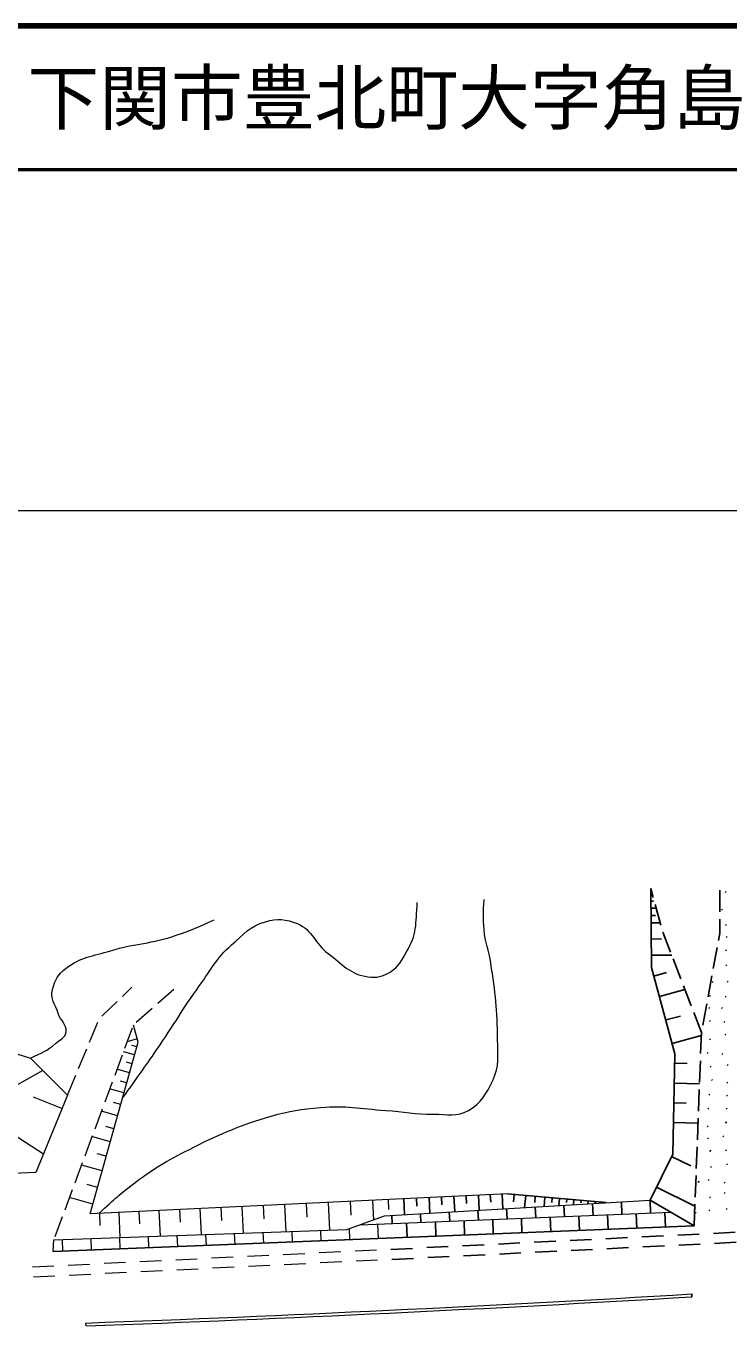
# Model space of a CAD drawing. Units: millimetres, scale not verified. Extents: x 40000 to 680000, y 20000 to 380000.
# Drawn here: x 404927 to 453888, y 289429 to 380000 of the extents above; entities that cross this region are included whole.
import ezdxf
from ezdxf.enums import TextEntityAlignment as Align

# ---------------------------------------------------------------- set-up
doc = ezdxf.new("R2010")
doc.units = ezdxf.units.MM
doc.header["$LTSCALE"] = 1000
doc.linetypes.add('CHAIN', pattern=[18.5, 12, -1.5, 3.5, -1.5])
for name, color, linetype, lineweight in [('M-BGD', 7, 'Continuous', 13), ('M-BMK', 2, 'CHAIN', 13), ('M-STR-HTXT', 7, 'Continuous', 13), ('M-TTL', 2, 'Continuous', 140), ('M-TTL-LINE', 7, 'Continuous', 50)]:
    doc.layers.add(name, color=color, linetype=linetype, lineweight=lineweight)
doc.layers.add('M-TTL-TXT', color=7, linetype='Continuous')
doc.styles.add('ＭＳ ゴシック', font='')
doc.styles.get('ＭＳ ゴシック').set_extended_font_data('MS Gothic')

msp = doc.modelspace()

# ---------------------------------------------------------------- linework, layer by layer
at = {"layer": 'M-BGD', "lineweight": 25}
for p, q in [((448494, 314410), (448446, 319908)), ((448617, 319283), (448446, 319908)), ((453253, 318284), (453253, 319784)), ((448454, 319031), (448636, 319033)), ((453610, 319627), (453680, 319697)), ((448458, 318531), (448822, 318534)), ((448462, 318025), (448779, 318028)), ((449146, 317354), (448749, 318801)), ((453375, 318400), (453446, 318470)), ((448467, 317519), (449099, 317525)), ((453253, 316806), (453253, 317784)), ((453637, 317340), (453708, 317411)), ((448476, 316389), (449183, 316395)), ((449821, 315474), (449285, 316874)), ((453157, 316293), (453253, 316806)), ((453697, 316501), (453768, 316572)), ((448486, 315259), (449899, 315271)), ((452793, 314327), (453066, 315802)), ((453648, 315563), (453719, 315634)), ((450119, 308387), (448494, 314410)), ((450536, 313606), (450000, 315007)), ((453677, 314523), (453748, 314594)), ((448657, 313806), (449547, 314046)), ((452428, 312360), (452702, 313835)), ((452725, 313358), (452795, 313429)), ((453751, 313380), (453821, 313451)), ((449041, 312382), (450821, 312862)), ((451251, 311738), (450715, 313139)), ((452064, 310394), (452337, 311869)), ((452487, 311540), (452558, 311611)), ((452529, 312376), (452600, 312447)), ((453364, 311558), (453434, 311629)), ((453620, 312338), (453691, 312409)), ((449481, 310751), (450500, 311026)), ((451966, 309870), (451430, 311271)), ((452522, 310645), (452593, 310716)), ((451911, 308404), (451966, 309870)), ((451966, 309870), (451972, 309902)), ((453526, 310573), (453597, 310644)), ((453589, 309683), (453660, 309754)), ((449921, 309121), (451959, 309671)), ((452523, 309373), (452594, 309443)), ((449976, 301407), (450119, 308387)), ((452363, 308413), (452434, 308483)), ((453391, 308355), (453462, 308425)), ((450106, 307743), (450984, 307725)), ((451836, 306405), (451893, 307904)), ((452577, 307472), (452648, 307543)), ((453757, 307567), (453828, 307638)), ((450077, 306338), (451832, 306302)), ((452672, 306538), (452742, 306609)), ((453744, 306353), (453815, 306424)), ((451761, 304406), (451818, 305905)), ((452475, 305504), (452545, 305575)), ((453718, 305431), (453789, 305502)), ((450049, 304971), (450903, 304953)), ((452421, 304531), (452492, 304602)), ((453681, 304530), (453752, 304600)), ((450021, 303604), (451730, 303568)), ((451686, 302408), (451743, 303907)), ((453637, 303572), (453707, 303642)), ((452366, 303301), (452437, 303372)), ((452386, 302463), (452457, 302534)), ((453459, 302603), (453529, 302674)), ((451611, 300409), (451668, 301908)), ((452564, 301598), (452634, 301668)), ((453648, 301631), (453719, 301702)), ((448387, 298204), (449976, 301407)), ((449893, 301240), (451229, 300582)), ((451649, 301415), (451701, 301466)), ((453709, 300654), (453780, 300725)), ((451536, 298411), (451592, 299910)), ((452593, 300470), (452663, 300540)), ((448840, 299102), (451513, 297785)), ((451739, 299437), (451810, 299508)), ((452445, 299575), (452516, 299645)), ((453552, 299383), (453622, 299454)), ((431237, 298290), (431289, 297188)), ((432119, 298332), (432145, 297781)), ((433001, 298375), (433053, 297292)), ((433867, 298416), (433892, 297875)), ((434732, 298457), (434783, 297395)), ((435582, 298498), (435607, 297967)), ((436431, 298538), (436481, 297496)), ((437265, 298578), (437290, 298057)), ((438098, 298618), (438147, 297595)), ((445335, 298022), (438455, 298635)), ((438915, 298594), (438870, 298084)), ((439731, 298521), (439656, 297685)), ((440400, 298462), (440363, 298043)), ((441069, 298402), (441012, 297765)), ((441578, 298357), (441550, 298038)), ((442087, 298311), (442044, 297827)), ((442585, 298267), (442564, 298025)), ((443083, 298223), (443053, 297887)), ((443581, 298178), (443566, 298010)), ((444079, 298134), (444063, 297947)), ((444577, 298090), (444569, 297996)), ((446425, 297211), (446390, 298085)), ((448423, 297291), (448387, 298204)), ((448398, 298204), (451461, 296412)), ((452534, 298348), (452604, 298419)), ((453546, 298664), (453617, 298735)), ((430438, 296569), (430415, 297136)), ((432436, 296649), (432412, 297254)), ((434435, 296729), (434409, 297373)), ((436433, 296809), (436406, 297492)), ((438432, 296890), (438403, 297610)), ((440430, 296970), (440399, 297729)), ((442428, 297050), (442396, 297848)), ((443468, 296091), (443428, 297090)), ((444427, 297130), (444393, 297966)), ((445466, 296171), (445426, 297171)), ((447464, 296252), (447424, 297251)), ((449463, 296332), (449423, 297331)), ((451461, 296412), (451517, 297911)), ((451527, 297292), (451598, 297363)), ((452475, 297443), (452545, 297514)), ((453688, 297538), (453758, 297609)), ((431477, 295610), (431437, 296609)), ((433476, 295690), (433436, 296689)), ((435474, 295770), (435434, 296769)), ((437472, 295850), (437432, 296850)), ((439471, 295931), (439431, 296930)), ((441469, 296011), (441429, 297010)), ((441825, 295337), (440327, 295262)), ((444322, 295461), (442824, 295386)), ((446819, 295585), (445321, 295511)), ((449316, 295709), (447818, 295635)), ((451813, 295833), (450315, 295759)), ((454310, 295957), (452812, 295883)), ((431838, 294840), (430339, 294766)), ((434334, 294965), (432836, 294890)), ((436831, 295089), (435333, 295014)), ((436901, 294391), (435403, 294317)), ((439328, 295213), (437830, 295138)), ((439398, 294515), (437900, 294441)), ((441895, 294639), (440396, 294565)), ((444392, 294764), (442893, 294689)), ((446888, 294888), (445390, 294813)), ((449385, 295012), (447887, 294937)), ((451882, 295136), (450384, 295061)), ((454379, 295260), (452881, 295186)), ((431907, 294143), (430409, 294069)), ((434404, 294267), (432906, 294193)), ((451302, 291460), (451290, 291660))]:
    msp.add_line(p, q, dxfattribs=at)
at = {"layer": 'M-BGD'}
for p, q in [((411644, 312390), (412306, 313024)), ((415222, 312880), (414097, 311889)), ((410199, 311006), (411282, 312044)), ((413722, 311558), (412596, 310566)), ((409360, 309207), (409941, 310590)), ((412318, 310169), (411797, 308763)), ((412736, 309199), (412402, 310395)), ((409390, 297248), (412736, 309199)), ((412671, 309432), (411972, 309236)), ((412645, 308872), (412295, 308970)), ((402936, 308817), (405231, 308100)), ((405231, 308100), (407812, 305518)), ((408586, 307363), (409167, 308746)), ((411623, 308294), (411102, 306887)), ((412488, 308313), (411711, 308531)), ((406109, 307221), (402936, 305471)), ((412140, 307070), (411261, 307316)), ((412314, 307691), (411925, 307800)), ((407812, 305518), (408393, 306902)), ((410928, 306418), (410407, 305012)), ((411943, 306366), (411503, 306489)), ((407427, 304573), (405442, 305381)), ((407812, 305518), (405613, 300117)), ((411746, 305663), (410751, 305941)), ((410233, 304543), (409712, 303136)), ((411300, 304071), (410175, 304386)), ((411523, 304867), (411026, 305006)), ((406135, 301397), (403175, 303319)), ((409538, 302668), (409017, 301261)), ((410796, 302270), (409523, 302627)), ((411048, 303171), (410485, 303328)), ((408843, 300792), (408322, 299386)), ((410511, 301252), (409874, 301430)), ((405613, 300117), (402410, 299973)), ((410226, 300233), (408785, 300637)), ((408148, 298917), (407627, 297510)), ((409903, 299081), (409183, 299283)), ((409580, 297928), (407951, 298385)), ((438455, 298635), (409390, 297248)), ((425961, 298039), (426053, 296106)), ((427507, 298112), (427553, 297146)), ((429053, 298186), (429118, 296821)), ((429898, 297105), (448398, 298204)), ((430145, 298238), (430177, 297556)), ((410037, 297279), (410077, 296434)), ((411389, 297344), (411473, 295594)), ((412789, 297410), (412831, 296536)), ((414189, 297477), (414274, 295692)), ((415617, 297545), (415659, 296653)), ((417044, 297613), (417131, 295793)), ((418501, 297683), (418544, 296773)), ((419958, 297752), (420046, 295895)), ((421443, 297823), (421488, 296895)), ((422929, 297894), (423020, 296000)), ((424445, 297966), (424490, 297019)), ((427269, 296149), (429898, 297105)), ((428173, 296478), (449861, 297349)), ((451461, 296412), (406808, 294619)), ((406808, 294619), (451461, 296412)), ((407453, 297042), (406932, 295635)), ((427481, 295449), (427450, 296215)), ((428440, 296489), (428436, 296573)), ((429479, 295529), (429439, 296529)), ((406808, 294619), (406856, 295432)), ((406856, 295432), (427269, 296149)), ((407497, 294647), (407464, 295453)), ((409495, 294727), (409463, 295523)), ((411493, 294807), (411462, 295594)), ((413492, 294887), (413461, 295664)), ((415490, 294968), (415459, 295734)), ((417489, 295048), (417458, 295804)), ((419487, 295128), (419457, 295874)), ((421485, 295208), (421456, 295945)), ((423484, 295289), (423455, 296015)), ((425482, 295369), (425453, 296085)), ((424347, 294468), (422849, 294394)), ((426844, 294592), (425346, 294518)), ((429341, 294716), (427842, 294642)), ((406868, 293599), (405370, 293525)), ((409365, 293724), (407867, 293649)), ((411862, 293848), (410364, 293773)), ((414359, 293972), (412861, 293897)), ((416856, 294096), (415358, 294021)), ((419353, 294220), (417855, 294146)), ((419422, 293523), (417924, 293448)), ((421850, 294344), (420352, 294270)), ((421919, 293647), (420421, 293572)), ((424416, 293771), (422918, 293696)), ((426913, 293895), (425415, 293820)), ((429410, 294019), (427912, 293945)), ((406938, 292902), (405440, 292828)), ((409435, 293026), (407937, 292952)), ((411932, 293150), (410433, 293076)), ((414428, 293274), (412930, 293200)), ((416925, 293399), (415427, 293324)), ((409110, 289435), (409102, 289635))]:
    msp.add_line(p, q, dxfattribs=at)
for radius in [1905048, 1905248]:
    msp.add_arc((338859, 2193388), radius, 272.11309, 273.3834, dxfattribs=at)
for points, knots in [([(410025, 297279), (411119, 298320), (411486, 298627), (412498, 299397), (413992, 300535), (414930, 301049), (416609, 301891), (418637, 302909), (419829, 303395), (422001, 304048), (423307, 304440), (424081, 304532), (425438, 304655), (427197, 304813), (428192, 304563), (429954, 304452), (431272, 304370), (432004, 304170), (433324, 304183), (434278, 304192), (434928, 303969), (435750, 304452), (436654, 304984), (436976, 305599), (437435, 306542), (437923, 307543), (437775, 308259), (437772, 309372), (437767, 311460), (437611, 312632), (437301, 314697), (437161, 315626), (436910, 316120), (436829, 317056), (436758, 317869), (436769, 318188), (436829, 319145)], [0, 0, 0, 0, 1, 1, 1, 2, 2, 2, 3, 3, 3, 4, 4, 4, 5, 5, 5, 6, 6, 6, 7, 7, 7, 8, 8, 8, 9, 9, 9, 10, 10, 10, 11, 11, 11, 12, 12, 12, 12]), ([(411642, 305293), (412819, 306929), (413123, 307358), (414048, 308699), (415234, 310417), (415789, 311456), (417014, 313147), (417838, 314286), (418184, 315046), (419238, 315978), (420075, 316717), (420522, 317290), (421597, 317595), (422434, 317833), (423018, 317796), (423821, 317460), (424903, 317009), (425036, 316071), (425978, 315371), (426981, 314625), (427501, 313919), (428741, 313753), (429355, 313671), (429764, 313764), (430291, 314090), (430896, 314465), (431066, 314899), (431437, 315506), (432153, 316678), (432077, 317446), (432178, 318943)], [0, 0, 0, 0, 1, 1, 1, 2, 2, 2, 3, 3, 3, 4, 4, 4, 5, 5, 5, 6, 6, 6, 7, 7, 7, 8, 8, 8, 9, 9, 9, 10, 10, 10, 10]), ([(405231, 308100), (406046, 308470), (406391, 308575), (406971, 309103), (407288, 309391), (407661, 309486), (407713, 309912), (407778, 310450), (407339, 310676), (407173, 311192), (406966, 311837), (406595, 312223), (406769, 312877), (406945, 313541), (407168, 313942), (407713, 314360), (408744, 315152), (409571, 315189), (410813, 315573), (412570, 316117), (413661, 316041), (415396, 316652), (416443, 317020), (416830, 317168), (418025, 317730)], [0, 0, 0, 0, 1, 1, 1, 2, 2, 2, 3, 3, 3, 4, 4, 4, 5, 5, 5, 6, 6, 6, 7, 7, 7, 8, 8, 8, 8])]:
    msp.add_open_spline(points, degree=3, knots=knots, dxfattribs=at)
at = {"layer": 'M-BMK'}
msp.add_arc((338859, 2193388), 1908674, 269.45205, 275.74227, dxfattribs=at)
at = {"layer": 'M-STR-HTXT'}
msp.add_line((403623, 346245), (558899, 346245), dxfattribs=at)
at = {"layer": 'M-TTL'}
msp.add_line((680000, 380000), (40000, 380000), dxfattribs=at)
at = {"layer": 'M-TTL-LINE'}
msp.add_line((40000, 370000), (680000, 370000), dxfattribs=at)

# ---------------------------------------------------------------- texts
at = {"layer": 'M-TTL-TXT', "style": 'ＭＳ ゴシック'}
msp.add_text('下関市豊北町大字角島', height=3666, dxfattribs=at).set_placement((405024, 375000), align=Align.MIDDLE_LEFT)

doc.saveas('drawing.dxf')
